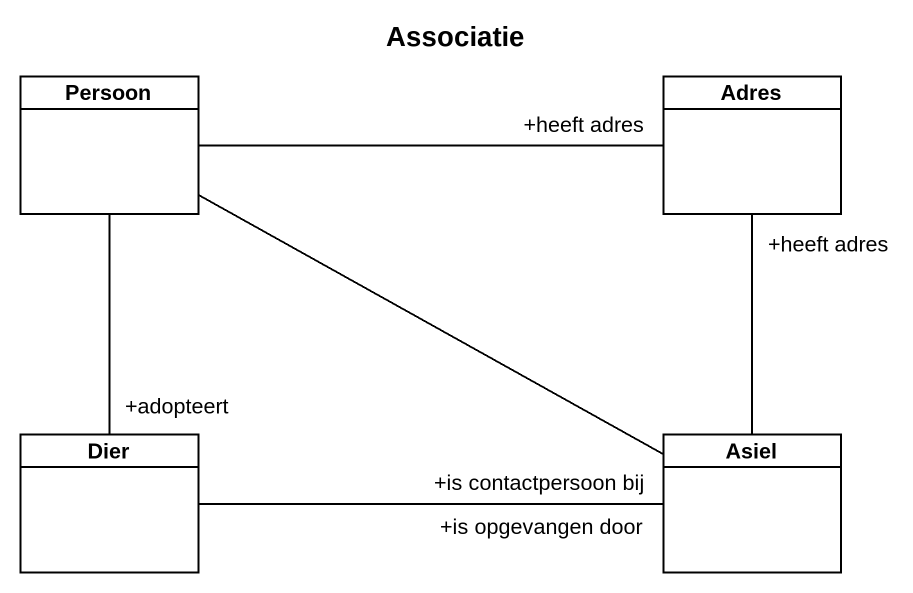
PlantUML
@startuml
title Associatie
hide circle
hide empty members
class Persoon
class Adres
class Dier
class Asiel
Persoon -right- "+heeft adres" Adres
Persoon -- "+adopteert" Dier
Persoon -right- "+is contactpersoon bij" Asiel
Dier -right- "+is opgevangen door" Asiel
Asiel -up- "+heeft adres" Adres
@enduml
